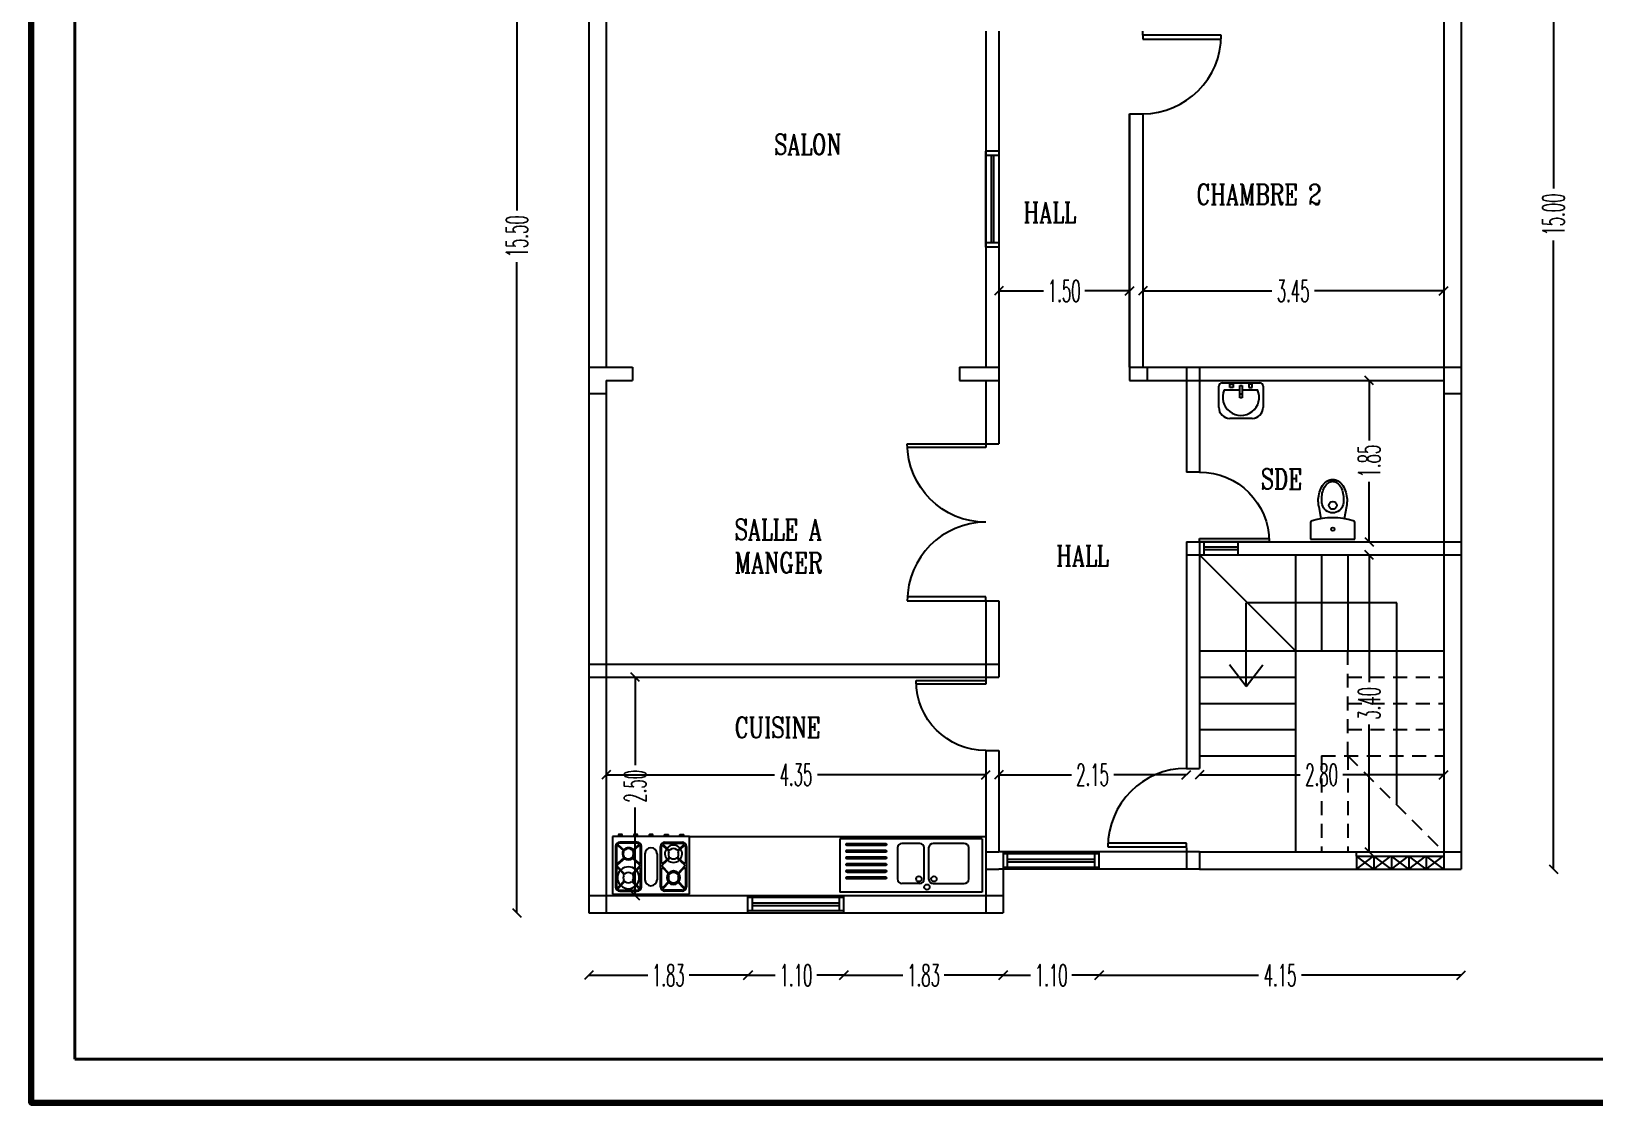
# Model space of a CAD drawing. Extents: x -110 to 3211, y -163 to 893.
# Drawn here: x 1928.37 to 1946.29, y -27.7 to -15.43 of the extents above; entities that cross this region are included whole.
import ezdxf

# ---------------------------------------------------------------- set-up
doc = ezdxf.new("R2010")
doc.units = 0
doc.header["$LTSCALE"] = 0.8
doc.header["$MEASUREMENT"] = 0
doc.linetypes.add('DASHED', pattern=[0.75, 0.5, -0.25])
doc.layers.get('0').update_dxf_attribs({"color": 5, "linetype": 'CONTINUOUS'})
doc.layers.get('DEFPOINTS').update_dxf_attribs({"linetype": 'CONTINUOUS'})
for name, color, linetype in [('DOOR', 3, 'CONTINUOUS'), ('DRAIN', 2, 'CONTINUOUS'), ('PIPE', 50, 'CONTINUOUS'), ('STR', 5, 'CONTINUOUS'), ('TEXT', 200, 'CONTINUOUS'), ('WALL', 6, 'CONTINUOUS'), ('WIN-PLN', 5, 'CONTINUOUS')]:
    doc.layers.add(name, color=color, linetype=linetype)
doc.styles.add('AYMAN-S', font='romant.shx', dxfattribs={"width": 0.7, "height": 0.15})
doc.styles.add('AYMOONY', font='romant.shx', dxfattribs={"width": 0.5})
doc.styles.add('ROMANT', font='ROMANC.SHX', dxfattribs={"width": 0.75})
doc.dimstyles.new('AYMAN-SIT', dxfattribs={"dimtxt": 0.25, "dimasz": 0.08, "dimexe": 0.18, "dimexo": 0.06, "dimgap": 0.05, "dimtad": 0, "dimzin": 1, "dimdsep": 46, "dimtxsty": 'AYMAN-S', "dimblk1": 'OBLIQUE', "dimblk2": 'OBLIQUE', "dimsah": 1, "dimcen": 0.09, "dimse1": 1, "dimse2": 1, "dimclrd": 256, "dimclre": 256, "dimclrt": 200, "dimadec": 0, "dimazin": 0, "dimtfac": 1, "dimtdec": 4, "dimtix": 1, "dimtmove": 0, "dimatfit": 3, "dimldrblk": 'OBLIQUE', "dimfxl": 1, "dimtolj": 1, "dimtzin": 0, "dimarcsym": 0})

# ---------------------------------------------------------------- blocks, each defined once
blk = doc.blocks.new('_OBLIQUE')
at = {"color": 0, "linetype": 'ByBlock'}
blk.add_line((-0.5, -0.5), (0.5, 0.5), dxfattribs=at)
blk = doc.blocks.new('*D386')
at = {"layer": 'DEFPOINTS', "color": 0, "ltscale": 0.8, "transparency": 16777216}
for p in [(1934.965, -22.679), (1939.316, -22.679), (1934.965, -23.947)]:
    blk.add_point(p, dxfattribs=at)
at = {"layer": 'PIPE', "color": 7, "lineweight": -2, "ltscale": 0.8, "transparency": 16777216}
for p, q in [((1934.965, -23.947), (1936.894, -23.947)), ((1939.316, -23.947), (1937.387, -23.947))]:
    blk.add_line(p, q, dxfattribs=at)
at = {"layer": 'PIPE', "color": 7, "lineweight": -2, "ltscale": 0.8, "transparency": 16777216, "xscale": 0.1, "yscale": 0.1, "zscale": 0.1, "rotation": 180}
blk.add_blockref('_OBLIQUE', (1934.965, -23.947), dxfattribs=at)
at = {"layer": 'PIPE', "color": 7, "lineweight": -2, "ltscale": 0.8, "transparency": 16777216, "xscale": 0.1, "yscale": 0.1, "zscale": 0.1}
blk.add_blockref('_OBLIQUE', (1939.316, -23.947), dxfattribs=at)
at = {"layer": 'PIPE', "color": 7, "ltscale": 0.8, "transparency": 16777216, "insert": (1937.14, -23.947), "char_height": 0.25, "attachment_point": 5, "style": 'AYMOONY'}
blk.add_mtext('\\A1;4.35', dxfattribs=at)
blk = doc.blocks.new('*D387')
at = {"layer": 'DEFPOINTS', "color": 0, "ltscale": 0.8, "transparency": 16777216}
for p in [(1934.915, -22.829), (1935.297, -22.829), (1934.915, -25.329)]:
    blk.add_point(p, dxfattribs=at)
at = {"layer": 'PIPE', "color": 7, "lineweight": -2, "ltscale": 0.8, "transparency": 16777216}
for p, q in [((1935.297, -22.829), (1935.297, -23.836)), ((1935.297, -25.329), (1935.297, -24.323))]:
    blk.add_line(p, q, dxfattribs=at)
at = {"layer": 'PIPE', "color": 7, "lineweight": -2, "ltscale": 0.8, "transparency": 16777216, "xscale": 0.1, "yscale": 0.1, "zscale": 0.1}
for p, rotation in [((1935.297, -22.829), 90), ((1935.297, -25.329), 270)]:
    blk.add_blockref('_OBLIQUE', p, dxfattribs=dict(at, rotation=rotation))
at = {"layer": 'PIPE', "color": 7, "ltscale": 0.8, "transparency": 16777216, "insert": (1935.297, -24.079), "char_height": 0.25, "attachment_point": 5, "rotation": 90, "style": 'AYMOONY'}
blk.add_mtext('\\A1;2.50', dxfattribs=at)
blk = doc.blocks.new('*D389')
at = {"layer": 'DEFPOINTS', "color": 0, "ltscale": 0.8, "transparency": 16777216}
for p in [(1944.765, -9.417), (1934.765, -23.854), (1944.765, -23.854)]:
    blk.add_point(p, dxfattribs=at)
at = {"layer": 'PIPE', "color": 7, "lineweight": -2, "ltscale": 0.8, "transparency": 16777216}
for p, q in [((1934.765, -9.417), (1939.468, -9.417)), ((1944.765, -9.417), (1940.062, -9.417))]:
    blk.add_line(p, q, dxfattribs=at)
at = {"layer": 'PIPE', "color": 7, "lineweight": -2, "ltscale": 0.8, "transparency": 16777216, "xscale": 0.1, "yscale": 0.1, "zscale": 0.1, "rotation": 180}
blk.add_blockref('_OBLIQUE', (1934.765, -9.417), dxfattribs=at)
at = {"layer": 'PIPE', "color": 7, "lineweight": -2, "ltscale": 0.8, "transparency": 16777216, "xscale": 0.1, "yscale": 0.1, "zscale": 0.1}
blk.add_blockref('_OBLIQUE', (1944.765, -9.417), dxfattribs=at)
at = {"layer": 'PIPE', "color": 7, "ltscale": 0.8, "transparency": 16777216, "insert": (1939.765, -9.417), "char_height": 0.25, "attachment_point": 5, "style": 'AYMOONY'}
blk.add_mtext('\\A1;10.00', dxfattribs=at)
blk = doc.blocks.new('D')
at = {"layer": 'DOOR', "color": 3}
for p, q in [((0, 1), (0, 0)), ((0.05, 0), (0.05, 0.999)), ((0, 0), (0.05, 0))]:
    blk.add_line(p, q, dxfattribs=at)
blk.add_arc((0, 0), 1, 0, 90, dxfattribs=at)
blk = doc.blocks.new('*D390')
at = {"layer": 'DEFPOINTS', "color": 0, "ltscale": 0.8, "transparency": 16777216}
for p in [(1941.115, -18.027), (1944.565, -18.027), (1944.565, -18.404)]:
    blk.add_point(p, dxfattribs=at)
at = {"layer": 'PIPE', "color": 7, "lineweight": -2, "ltscale": 0.8, "transparency": 16777216}
for p, q in [((1941.115, -18.404), (1942.596, -18.404)), ((1944.565, -18.404), (1943.083, -18.404))]:
    blk.add_line(p, q, dxfattribs=at)
at = {"layer": 'PIPE', "color": 7, "lineweight": -2, "ltscale": 0.8, "transparency": 16777216, "xscale": 0.1, "yscale": 0.1, "zscale": 0.1, "rotation": 180}
blk.add_blockref('_OBLIQUE', (1941.115, -18.404), dxfattribs=at)
at = {"layer": 'PIPE', "color": 7, "lineweight": -2, "ltscale": 0.8, "transparency": 16777216, "xscale": 0.1, "yscale": 0.1, "zscale": 0.1}
blk.add_blockref('_OBLIQUE', (1944.565, -18.404), dxfattribs=at)
at = {"layer": 'PIPE', "color": 7, "ltscale": 0.8, "transparency": 16777216, "insert": (1942.84, -18.404), "char_height": 0.25, "attachment_point": 5, "style": 'AYMOONY'}
blk.add_mtext('\\A1;3.45', dxfattribs=at)
blk = doc.blocks.new('*D391')
at = {"layer": 'DEFPOINTS', "color": 0, "ltscale": 0.8, "transparency": 16777216}
for p in [(1939.466, -18.404), (1939.466, -18.404), (1940.965, -18.404)]:
    blk.add_point(p, dxfattribs=at)
at = {"layer": 'PIPE', "color": 7, "lineweight": -2, "ltscale": 0.8, "transparency": 16777216}
for p, q in [((1939.466, -18.404), (1939.978, -18.404)), ((1940.965, -18.404), (1940.453, -18.404))]:
    blk.add_line(p, q, dxfattribs=at)
at = {"layer": 'PIPE', "color": 7, "lineweight": -2, "ltscale": 0.8, "transparency": 16777216, "xscale": 0.1, "yscale": 0.1, "zscale": 0.1, "rotation": 180}
blk.add_blockref('_OBLIQUE', (1939.466, -18.404), dxfattribs=at)
at = {"layer": 'PIPE', "color": 7, "lineweight": -2, "ltscale": 0.8, "transparency": 16777216, "xscale": 0.1, "yscale": 0.1, "zscale": 0.1}
blk.add_blockref('_OBLIQUE', (1940.965, -18.404), dxfattribs=at)
at = {"layer": 'PIPE', "color": 7, "ltscale": 0.8, "transparency": 16777216, "insert": (1940.215, -18.404), "char_height": 0.25, "attachment_point": 5, "style": 'AYMOONY'}
blk.add_mtext('\\A1;1.50', dxfattribs=at)
blk = doc.blocks.new('*D393')
at = {"layer": 'DEFPOINTS', "color": 0, "ltscale": 0.8, "transparency": 16777216}
for p in [(1943.698, -19.429), (1943.711, -21.279), (1943.76, -21.279)]:
    blk.add_point(p, dxfattribs=at)
at = {"layer": 'PIPE', "color": 7, "lineweight": -2, "ltscale": 0.8, "transparency": 16777216}
for p, q in [((1943.711, -19.429), (1943.711, -20.117)), ((1943.711, -21.279), (1943.711, -20.592))]:
    blk.add_line(p, q, dxfattribs=at)
at = {"layer": 'PIPE', "color": 7, "lineweight": -2, "ltscale": 0.8, "transparency": 16777216, "xscale": 0.1, "yscale": 0.1, "zscale": 0.1}
for p, rotation in [((1943.711, -19.429), 90), ((1943.711, -21.279), 270)]:
    blk.add_blockref('_OBLIQUE', p, dxfattribs=dict(at, rotation=rotation))
at = {"layer": 'PIPE', "color": 7, "ltscale": 0.8, "transparency": 16777216, "insert": (1943.711, -20.354), "char_height": 0.25, "attachment_point": 5, "rotation": 90, "style": 'AYMOONY'}
blk.add_mtext('\\A1;1.85', dxfattribs=at)
blk = doc.blocks.new('*D394')
at = {"layer": 'DEFPOINTS', "color": 0, "ltscale": 0.8, "transparency": 16777216}
for p in [(1939.466, -23.947), (1941.615, -23.947), (1941.615, -23.947)]:
    blk.add_point(p, dxfattribs=at)
at = {"layer": 'PIPE', "color": 7, "lineweight": -2, "ltscale": 0.8, "transparency": 16777216}
for p, q in [((1939.466, -23.947), (1940.297, -23.947)), ((1941.615, -23.947), (1940.784, -23.947))]:
    blk.add_line(p, q, dxfattribs=at)
at = {"layer": 'PIPE', "color": 7, "lineweight": -2, "ltscale": 0.8, "transparency": 16777216, "xscale": 0.1, "yscale": 0.1, "zscale": 0.1, "rotation": 180}
blk.add_blockref('_OBLIQUE', (1939.466, -23.947), dxfattribs=at)
at = {"layer": 'PIPE', "color": 7, "lineweight": -2, "ltscale": 0.8, "transparency": 16777216, "xscale": 0.1, "yscale": 0.1, "zscale": 0.1}
blk.add_blockref('_OBLIQUE', (1941.615, -23.947), dxfattribs=at)
at = {"layer": 'PIPE', "color": 7, "ltscale": 0.8, "transparency": 16777216, "insert": (1940.54, -23.947), "char_height": 0.25, "attachment_point": 5, "style": 'AYMOONY'}
blk.add_mtext('\\A1;2.15', dxfattribs=at)
blk = doc.blocks.new('*D396')
at = {"layer": 'DEFPOINTS', "color": 0, "ltscale": 0.8, "transparency": 16777216}
for p in [(1943.465, -21.429), (1943.711, -21.429), (1943.465, -24.829)]:
    blk.add_point(p, dxfattribs=at)
at = {"layer": 'PIPE', "color": 7, "lineweight": -2, "ltscale": 0.8, "transparency": 16777216}
for p, q in [((1943.711, -21.429), (1943.711, -22.886)), ((1943.711, -24.829), (1943.711, -23.373))]:
    blk.add_line(p, q, dxfattribs=at)
at = {"layer": 'PIPE', "color": 7, "lineweight": -2, "ltscale": 0.8, "transparency": 16777216, "xscale": 0.1, "yscale": 0.1, "zscale": 0.1}
for p, rotation in [((1943.711, -21.429), 90), ((1943.711, -24.829), 270)]:
    blk.add_blockref('_OBLIQUE', p, dxfattribs=dict(at, rotation=rotation))
at = {"layer": 'PIPE', "color": 7, "ltscale": 0.8, "transparency": 16777216, "insert": (1943.711, -23.129), "char_height": 0.25, "attachment_point": 5, "rotation": 90, "style": 'AYMOONY'}
blk.add_mtext('\\A1;3.40', dxfattribs=at)
blk = doc.blocks.new('*D397')
at = {"layer": 'DEFPOINTS', "color": 0, "ltscale": 0.8, "transparency": 16777216}
for p in [(1941.765, -23.874), (1944.565, -23.874), (1944.565, -23.947)]:
    blk.add_point(p, dxfattribs=at)
at = {"layer": 'PIPE', "color": 7, "lineweight": -2, "ltscale": 0.8, "transparency": 16777216}
for p, q in [((1941.765, -23.947), (1942.921, -23.947)), ((1944.565, -23.947), (1943.408, -23.947))]:
    blk.add_line(p, q, dxfattribs=at)
at = {"layer": 'PIPE', "color": 7, "lineweight": -2, "ltscale": 0.8, "transparency": 16777216, "xscale": 0.1, "yscale": 0.1, "zscale": 0.1, "rotation": 180}
blk.add_blockref('_OBLIQUE', (1941.765, -23.947), dxfattribs=at)
at = {"layer": 'PIPE', "color": 7, "lineweight": -2, "ltscale": 0.8, "transparency": 16777216, "xscale": 0.1, "yscale": 0.1, "zscale": 0.1}
blk.add_blockref('_OBLIQUE', (1944.565, -23.947), dxfattribs=at)
at = {"layer": 'PIPE', "color": 7, "ltscale": 0.8, "transparency": 16777216, "insert": (1943.165, -23.947), "char_height": 0.25, "attachment_point": 5, "style": 'AYMOONY'}
blk.add_mtext('\\A1;2.80', dxfattribs=at)
blk = doc.blocks.new('*D399')
at = {"layer": 'DEFPOINTS', "color": 0, "ltscale": 0.8, "transparency": 16777216}
for p in [(1934.765, -25.529), (1936.59, -25.529), (1936.59, -26.244)]:
    blk.add_point(p, dxfattribs=at)
at = {"layer": 'PIPE', "color": 7, "lineweight": -2, "ltscale": 0.8, "transparency": 16777216}
for p, q in [((1934.765, -26.244), (1935.44, -26.244)), ((1936.59, -26.244), (1935.915, -26.244))]:
    blk.add_line(p, q, dxfattribs=at)
at = {"layer": 'PIPE', "color": 7, "lineweight": -2, "ltscale": 0.8, "transparency": 16777216, "xscale": 0.1, "yscale": 0.1, "zscale": 0.1, "rotation": 180}
blk.add_blockref('_OBLIQUE', (1934.765, -26.244), dxfattribs=at)
at = {"layer": 'PIPE', "color": 7, "lineweight": -2, "ltscale": 0.8, "transparency": 16777216, "xscale": 0.1, "yscale": 0.1, "zscale": 0.1}
blk.add_blockref('_OBLIQUE', (1936.59, -26.244), dxfattribs=at)
at = {"layer": 'PIPE', "color": 7, "ltscale": 0.8, "transparency": 16777216, "insert": (1935.677, -26.244), "char_height": 0.25, "attachment_point": 5, "style": 'AYMOONY'}
blk.add_mtext('\\A1;1.83', dxfattribs=at)
blk = doc.blocks.new('*D400')
at = {"layer": 'DEFPOINTS', "color": 0, "ltscale": 0.8, "transparency": 16777216}
for p in [(1936.59, -25.529), (1937.69, -25.529), (1937.69, -26.244)]:
    blk.add_point(p, dxfattribs=at)
at = {"layer": 'PIPE', "color": 7, "lineweight": -2, "ltscale": 0.8, "transparency": 16777216}
for p, q in [((1936.59, -26.244), (1936.903, -26.244)), ((1937.69, -26.244), (1937.378, -26.244))]:
    blk.add_line(p, q, dxfattribs=at)
at = {"layer": 'PIPE', "color": 7, "lineweight": -2, "ltscale": 0.8, "transparency": 16777216, "xscale": 0.1, "yscale": 0.1, "zscale": 0.1, "rotation": 180}
blk.add_blockref('_OBLIQUE', (1936.59, -26.244), dxfattribs=at)
at = {"layer": 'PIPE', "color": 7, "lineweight": -2, "ltscale": 0.8, "transparency": 16777216, "xscale": 0.1, "yscale": 0.1, "zscale": 0.1}
blk.add_blockref('_OBLIQUE', (1937.69, -26.244), dxfattribs=at)
at = {"layer": 'PIPE', "color": 7, "ltscale": 0.8, "transparency": 16777216, "insert": (1937.14, -26.244), "char_height": 0.25, "attachment_point": 5, "style": 'AYMOONY'}
blk.add_mtext('\\A1;1.10', dxfattribs=at)
blk = doc.blocks.new('*D401')
at = {"layer": 'DEFPOINTS', "color": 0, "ltscale": 0.8, "transparency": 16777216}
for p in [(1937.69, -25.529), (1939.516, -25.529), (1939.516, -26.244)]:
    blk.add_point(p, dxfattribs=at)
at = {"layer": 'PIPE', "color": 7, "lineweight": -2, "ltscale": 0.8, "transparency": 16777216}
for p, q in [((1937.69, -26.244), (1938.365, -26.244)), ((1939.516, -26.244), (1938.84, -26.244))]:
    blk.add_line(p, q, dxfattribs=at)
at = {"layer": 'PIPE', "color": 7, "lineweight": -2, "ltscale": 0.8, "transparency": 16777216, "xscale": 0.1, "yscale": 0.1, "zscale": 0.1, "rotation": 180}
blk.add_blockref('_OBLIQUE', (1937.69, -26.244), dxfattribs=at)
at = {"layer": 'PIPE', "color": 7, "lineweight": -2, "ltscale": 0.8, "transparency": 16777216, "xscale": 0.1, "yscale": 0.1, "zscale": 0.1}
blk.add_blockref('_OBLIQUE', (1939.516, -26.244), dxfattribs=at)
at = {"layer": 'PIPE', "color": 7, "ltscale": 0.8, "transparency": 16777216, "insert": (1938.603, -26.244), "char_height": 0.25, "attachment_point": 5, "style": 'AYMOONY'}
blk.add_mtext('\\A1;1.83', dxfattribs=at)
blk = doc.blocks.new('*D402')
at = {"layer": 'DEFPOINTS', "color": 0, "ltscale": 0.8, "transparency": 16777216}
for p in [(1940.616, -25.029), (1939.516, -25.529), (1940.616, -26.244)]:
    blk.add_point(p, dxfattribs=at)
at = {"layer": 'PIPE', "color": 7, "lineweight": -2, "ltscale": 0.8, "transparency": 16777216}
for p, q in [((1939.516, -26.244), (1939.828, -26.244)), ((1940.616, -26.244), (1940.303, -26.244))]:
    blk.add_line(p, q, dxfattribs=at)
at = {"layer": 'PIPE', "color": 7, "lineweight": -2, "ltscale": 0.8, "transparency": 16777216, "xscale": 0.1, "yscale": 0.1, "zscale": 0.1, "rotation": 180}
blk.add_blockref('_OBLIQUE', (1939.516, -26.244), dxfattribs=at)
at = {"layer": 'PIPE', "color": 7, "lineweight": -2, "ltscale": 0.8, "transparency": 16777216, "xscale": 0.1, "yscale": 0.1, "zscale": 0.1}
blk.add_blockref('_OBLIQUE', (1940.616, -26.244), dxfattribs=at)
at = {"layer": 'PIPE', "color": 7, "ltscale": 0.8, "transparency": 16777216, "insert": (1940.066, -26.244), "char_height": 0.25, "attachment_point": 5, "style": 'AYMOONY'}
blk.add_mtext('\\A1;1.10', dxfattribs=at)
blk = doc.blocks.new('*D403')
at = {"layer": 'DEFPOINTS', "color": 0, "ltscale": 0.8, "transparency": 16777216}
for p in [(1940.616, -25.029), (1944.765, -25.029), (1944.765, -26.244)]:
    blk.add_point(p, dxfattribs=at)
at = {"layer": 'PIPE', "color": 7, "lineweight": -2, "ltscale": 0.8, "transparency": 16777216}
for p, q in [((1940.616, -26.244), (1942.444, -26.244)), ((1944.765, -26.244), (1942.937, -26.244))]:
    blk.add_line(p, q, dxfattribs=at)
at = {"layer": 'PIPE', "color": 7, "lineweight": -2, "ltscale": 0.8, "transparency": 16777216, "xscale": 0.1, "yscale": 0.1, "zscale": 0.1, "rotation": 180}
blk.add_blockref('_OBLIQUE', (1940.616, -26.244), dxfattribs=at)
at = {"layer": 'PIPE', "color": 7, "lineweight": -2, "ltscale": 0.8, "transparency": 16777216, "xscale": 0.1, "yscale": 0.1, "zscale": 0.1}
blk.add_blockref('_OBLIQUE', (1944.765, -26.244), dxfattribs=at)
at = {"layer": 'PIPE', "color": 7, "ltscale": 0.8, "transparency": 16777216, "insert": (1942.69, -26.244), "char_height": 0.25, "attachment_point": 5, "style": 'AYMOONY'}
blk.add_mtext('\\A1;4.15', dxfattribs=at)
blk = doc.blocks.new('*D404')
at = {"layer": 'DEFPOINTS', "color": 0, "ltscale": 0.8, "transparency": 16777216}
for p in [(1933.941, -10.029), (1934.765, -10.029), (1934.765, -25.529)]:
    blk.add_point(p, dxfattribs=at)
at = {"layer": 'PIPE', "color": 7, "lineweight": -2, "ltscale": 0.8, "transparency": 16777216}
for p, q in [((1933.941, -10.029), (1933.941, -17.482)), ((1933.941, -25.529), (1933.941, -18.076))]:
    blk.add_line(p, q, dxfattribs=at)
at = {"layer": 'PIPE', "color": 7, "lineweight": -2, "ltscale": 0.8, "transparency": 16777216, "xscale": 0.1, "yscale": 0.1, "zscale": 0.1}
for p, rotation in [((1933.941, -10.029), 90), ((1933.941, -25.529), 270)]:
    blk.add_blockref('_OBLIQUE', p, dxfattribs=dict(at, rotation=rotation))
at = {"layer": 'PIPE', "color": 7, "ltscale": 0.8, "transparency": 16777216, "insert": (1933.941, -17.779), "char_height": 0.25, "attachment_point": 5, "rotation": 90, "style": 'AYMOONY'}
blk.add_mtext('\\A1;15.50', dxfattribs=at)
blk = doc.blocks.new('*D405')
at = {"layer": 'DEFPOINTS', "color": 0, "ltscale": 0.8, "transparency": 16777216}
for p in [(1944.765, -10.029), (1944.765, -25.029), (1945.824, -25.029)]:
    blk.add_point(p, dxfattribs=at)
at = {"layer": 'PIPE', "color": 7, "lineweight": -2, "ltscale": 0.8, "transparency": 16777216}
for p, q in [((1945.824, -10.029), (1945.824, -17.232)), ((1945.824, -25.029), (1945.824, -17.826))]:
    blk.add_line(p, q, dxfattribs=at)
at = {"layer": 'PIPE', "color": 7, "lineweight": -2, "ltscale": 0.8, "transparency": 16777216, "xscale": 0.1, "yscale": 0.1, "zscale": 0.1}
for p, rotation in [((1945.824, -10.029), 90), ((1945.824, -25.029), 270)]:
    blk.add_blockref('_OBLIQUE', p, dxfattribs=dict(at, rotation=rotation))
at = {"layer": 'PIPE', "color": 7, "ltscale": 0.8, "transparency": 16777216, "insert": (1945.824, -17.529), "char_height": 0.25, "attachment_point": 5, "rotation": 90, "style": 'AYMOONY'}
blk.add_mtext('\\A1;15.00', dxfattribs=at)

msp = doc.modelspace()

# ---------------------------------------------------------------- linework, layer by layer
at = {"color": 5, "lineweight": 40}
for p, q in [((1928.874, -7.204), (1928.874, -27.204)), ((1928.874, -27.204), (1957.574, -27.204))]:
    msp.add_line(p, q, dxfattribs=at)
for p, q in [((1941.986, -19.738), (1941.986, -19.495)), ((1942.025, -19.457), (1942.458, -19.457)), ((1942.114, -19.512), (1942.114, -19.474)), ((1942.114, -19.474), (1942.152, -19.474)), ((1942.152, -19.512), (1942.114, -19.512)), ((1942.152, -19.474), (1942.152, -19.512)), ((1942.229, -19.486), (1942.254, -19.486)), ((1942.229, -19.627), (1942.229, -19.486)), ((1942.254, -19.486), (1942.254, -19.627)), ((1942.369, -19.474), (1942.331, -19.474)), ((1942.331, -19.474), (1942.331, -19.512)), ((1942.331, -19.512), (1942.369, -19.512)), ((1942.369, -19.512), (1942.369, -19.474)), ((1942.496, -19.495), (1942.496, -19.738)), ((1942.05, -19.537), (1942.229, -19.537)), ((1942.254, -19.588), (1942.229, -19.588)), ((1942.254, -19.627), (1942.229, -19.627)), ((1942.254, -19.537), (1942.433, -19.537)), ((1942.369, -19.865), (1942.114, -19.865)), ((1943.134, -20.874), (1943.158, -21.015)), ((1943.45, -20.874), (1943.426, -21.015)), ((1943.037, -21.057), (1943.037, -21.248)), ((1943.547, -21.248), (1943.547, -21.057)), ((1943.037, -21.248), (1943.547, -21.248)), ((1935.038, -24.654), (1935.038, -25.314)), ((1935.918, -24.654), (1935.038, -24.654)), ((1935.918, -24.654), (1939.316, -24.654)), ((1935.918, -25.314), (1935.918, -24.654)), ((1939.273, -24.682), (1937.641, -24.682)), ((1937.641, -24.682), (1937.641, -25.294)), ((1939.273, -24.682), (1939.273, -25.294)), ((1935.071, -24.769), (1935.071, -25.231)), ((1935.082, -24.77), (1935.082, -24.948)), ((1935.1, -24.762), (1935.162, -24.816)), ((1935.103, -24.75), (1935.167, -24.806)), ((1935.328, -24.731), (1935.11, -24.731)), ((1935.318, -24.72), (1935.12, -24.72)), ((1935.27, -24.822), (1935.338, -24.762)), ((1935.271, -24.806), (1935.335, -24.75)), ((1935.357, -24.948), (1935.357, -24.77)), ((1935.368, -25.231), (1935.368, -24.769)), ((1935.408, -24.852), (1935.408, -25.149)), ((1935.547, -24.852), (1935.547, -25.149)), ((1935.588, -25.231), (1935.588, -24.769)), ((1935.599, -24.948), (1935.599, -24.77)), ((1935.679, -24.816), (1935.617, -24.762)), ((1935.684, -24.806), (1935.62, -24.75)), ((1935.627, -24.731), (1935.845, -24.731)), ((1935.637, -24.72), (1935.835, -24.72)), ((1935.852, -24.75), (1935.788, -24.806)), ((1935.855, -24.762), (1935.793, -24.816)), ((1935.874, -24.77), (1935.874, -24.948)), ((1935.885, -24.769), (1935.885, -25.231)), ((1938.304, -24.784), (1938.304, -25.141)), ((1938.559, -24.733), (1938.355, -24.733)), ((1938.61, -25.141), (1938.61, -24.784)), ((1938.661, -24.784), (1938.661, -25.141)), ((1939.069, -24.733), (1938.712, -24.733)), ((1939.12, -25.141), (1939.12, -24.784)), ((1935.082, -25.027), (1935.082, -25.227)), ((1935.091, -24.994), (1935.171, -25.077)), ((1935.177, -24.904), (1935.092, -24.978)), ((1935.167, -24.897), (1935.1, -24.956)), ((1935.1, -25.019), (1935.165, -25.087)), ((1935.346, -24.978), (1935.262, -24.904)), ((1935.267, -25.077), (1935.347, -24.994)), ((1935.338, -24.956), (1935.271, -24.897)), ((1935.273, -25.087), (1935.338, -25.019)), ((1935.357, -25.227), (1935.357, -25.027)), ((1935.599, -25.227), (1935.599, -25.027)), ((1935.688, -25.077), (1935.608, -24.994)), ((1935.609, -24.978), (1935.694, -24.904)), ((1935.617, -24.956), (1935.684, -24.897)), ((1935.682, -25.087), (1935.617, -25.019)), ((1935.779, -24.904), (1935.863, -24.978)), ((1935.864, -24.994), (1935.784, -25.077)), ((1935.788, -24.897), (1935.855, -24.956)), ((1935.855, -25.019), (1935.79, -25.087)), ((1935.874, -25.027), (1935.874, -25.227)), ((1935.165, -25.167), (1935.1, -25.234)), ((1935.171, -25.176), (1935.1, -25.251)), ((1935.339, -25.251), (1935.267, -25.176)), ((1935.338, -25.234), (1935.273, -25.167)), ((1935.617, -25.234), (1935.682, -25.167)), ((1935.619, -25.249), (1935.688, -25.176)), ((1935.784, -25.176), (1935.854, -25.249)), ((1935.79, -25.167), (1935.855, -25.234)), ((1938.559, -25.192), (1938.355, -25.192)), ((1938.712, -25.192), (1939.069, -25.192)), ((1935.038, -25.314), (1935.918, -25.314)), ((1935.108, -25.27), (1935.331, -25.27)), ((1935.12, -25.281), (1935.318, -25.281)), ((1935.835, -25.27), (1935.637, -25.27)), ((1935.835, -25.281), (1935.637, -25.281)), ((1939.273, -25.294), (1937.641, -25.294))]:
    msp.add_line(p, q)
at = {"color": 5, "lineweight": 100}
msp.add_lwpolyline([(1928.374, -6.704), (1958.074, -6.704), (1958.074, -27.704), (1928.374, -27.704)], close=True, dxfattribs=at)
for points in [[(1943.134, -20.874, -0.118499), (1943.141, -20.709, -0.081032), (1943.176, -20.634, -0.107012), (1943.233, -20.58, -0.137195), (1943.292, -20.564, -0.137195), (1943.352, -20.58, -0.107012), (1943.409, -20.634, -0.081032), (1943.444, -20.709, -0.118499), (1943.45, -20.874, -0.069003)], [(1935.148, -24.648), (1935.148, -24.637, 0.414214), (1935.142, -24.632), (1935.109, -24.632, 0.414214), (1935.104, -24.637), (1935.104, -24.648)], [(1935.324, -24.648), (1935.324, -24.637, 0.414214), (1935.318, -24.632), (1935.285, -24.632, 0.414214), (1935.28, -24.637), (1935.28, -24.648)], [(1935.5, -24.648), (1935.5, -24.637, 0.414214), (1935.494, -24.632), (1935.461, -24.632, 0.414214), (1935.456, -24.637), (1935.456, -24.648)], [(1935.632, -24.648), (1935.632, -24.637, -0.414214), (1935.637, -24.632), (1935.67, -24.632, -0.414214), (1935.676, -24.637), (1935.676, -24.648)], [(1935.808, -24.648), (1935.808, -24.637, -0.414214), (1935.813, -24.632), (1935.846, -24.632, -0.414214), (1935.852, -24.637), (1935.852, -24.648)]]:
    msp.add_lwpolyline(points, format="xyb")
for points in [[(1943.173, -20.849, -0.118499), (1943.178, -20.702, -0.081032), (1943.208, -20.639, -0.107012), (1943.253, -20.596, -0.137195), (1943.292, -20.585, -0.137195), (1943.331, -20.596, -0.107012), (1943.376, -20.639, -0.081032), (1943.406, -20.702, -0.118499), (1943.412, -20.849, -0.820787)], [(1937.728, -24.759, -0.414214), (1937.717, -24.748), (1937.717, -24.743, -0.414214), (1937.728, -24.733), (1938.166, -24.733, -0.414214), (1938.176, -24.743), (1938.176, -24.748, -0.414214), (1938.166, -24.759)], [(1937.728, -24.835, -0.414214), (1937.717, -24.825), (1937.717, -24.82, -0.414214), (1937.728, -24.81), (1938.166, -24.81, -0.414214), (1938.176, -24.82), (1938.176, -24.825, -0.414214), (1938.166, -24.835)], [(1937.728, -24.912, -0.414214), (1937.717, -24.901), (1937.717, -24.896, -0.414214), (1937.728, -24.886), (1938.166, -24.886, -0.414214), (1938.176, -24.896), (1938.176, -24.901, -0.414214), (1938.166, -24.912)], [(1937.728, -24.988, -0.414214), (1937.717, -24.978), (1937.717, -24.973, -0.414214), (1937.728, -24.963), (1938.166, -24.963, -0.414214), (1938.176, -24.973), (1938.176, -24.978, -0.414214), (1938.166, -24.988)], [(1937.728, -25.065, -0.414214), (1937.717, -25.054), (1937.717, -25.049, -0.414214), (1937.728, -25.039), (1938.166, -25.039, -0.414214), (1938.176, -25.049), (1938.176, -25.054, -0.414214), (1938.166, -25.065)], [(1937.728, -25.141, -0.414214), (1937.717, -25.131), (1937.717, -25.126, -0.414214), (1937.728, -25.116), (1938.166, -25.116, -0.414214), (1938.176, -25.126), (1938.176, -25.131, -0.414214), (1938.166, -25.141)]]:
    msp.add_lwpolyline(points, format="xyb", close=True)
for points in [[(1935.104, -24.648), (1935.148, -24.648)], [(1935.115, -24.648), (1935.115, -24.654)], [(1935.137, -24.648), (1935.137, -24.654)], [(1935.28, -24.648), (1935.324, -24.648)], [(1935.291, -24.648), (1935.291, -24.654)], [(1935.313, -24.648), (1935.313, -24.654)], [(1935.456, -24.648), (1935.5, -24.648)], [(1935.467, -24.648), (1935.467, -24.654)], [(1935.489, -24.648), (1935.489, -24.654)], [(1935.676, -24.648), (1935.632, -24.648)], [(1935.643, -24.648), (1935.643, -24.654)], [(1935.665, -24.648), (1935.665, -24.654)], [(1935.852, -24.648), (1935.808, -24.648)], [(1935.819, -24.648), (1935.819, -24.654)], [(1935.841, -24.648), (1935.841, -24.654)]]:
    msp.add_lwpolyline(points)
for centre, radius in [((1943.294, -20.861), 0.045), ((1943.294, -21.134), 0.02), ((1938.549, -25.141), 0.0306), ((1938.641, -25.233), 0.0306), ((1938.722, -25.141), 0.0306)]:
    msp.add_circle(centre, radius)
for centre, radius, start, end in [((1942.025, -19.495), 0.0382, 90, 180), ((1942.458, -19.495), 0.0382, 0, 90), ((1942.241, -19.622), 0.209, 156.067, 23.933), ((1942.114, -19.738), 0.127, 180, 270), ((1942.369, -19.738), 0.127, 270, 0), ((1943.056, -21.057), 0.0185, 90.0033, 180.0033), ((1943.292, -21.792), 0.789, 72.57, 107.4367), ((1943.529, -21.057), 0.0185, 0.0033, 90.0033), ((1935.12, -24.769), 0.0495, 90, 180), ((1935.093, -24.77), 0.011, 48.7535, 180), ((1935.11, -24.742), 0.011, 90, 228.7535), ((1935.219, -24.852), 0.0696, 147.851, 221.2465), ((1935.219, -24.852), 0.0588, 157.137, 212.1738), ((1935.155, -24.825), 0.011, 337.137, 48.7535), ((1935.219, -24.852), 0.0696, 41.2465, 138.7535), ((1935.175, -24.798), 0.011, 228.7535, 309.6808), ((1935.16, -24.889), 0.011, 311.2465, 32.1738), ((1935.219, -24.852), 0.0588, 50.3192, 129.6808), ((1935.264, -24.798), 0.011, 230.3192, 311.2465), ((1935.278, -24.889), 0.011, 147.8262, 228.7535), ((1935.219, -24.852), 0.0588, 327.8262, 30.4566), ((1935.219, -24.852), 0.0696, 318.7535, 32.149), ((1935.318, -24.769), 0.0495, 0, 90), ((1935.328, -24.742), 0.011, 311.2465, 90), ((1935.346, -24.77), 0.011, 0, 131.2465), ((1935.478, -24.852), 0.0696, 360, 180), ((1935.637, -24.769), 0.0495, 90, 180), ((1935.61, -24.77), 0.011, 48.7535, 180), ((1935.627, -24.742), 0.011, 90, 228.7535), ((1935.736, -24.852), 0.099, 145.1329, 221.2465), ((1935.736, -24.852), 0.099, 41.2465, 138.7535), ((1935.736, -24.852), 0.0588, 157.137, 212.1738), ((1935.672, -24.825), 0.011, 337.137, 48.7535), ((1935.692, -24.798), 0.011, 228.7535, 309.6808), ((1935.677, -24.889), 0.011, 311.2465, 32.1738), ((1935.736, -24.852), 0.0588, 50.3192, 129.6808), ((1935.781, -24.798), 0.011, 230.3192, 311.2465), ((1935.795, -24.889), 0.011, 147.8262, 228.7535), ((1935.736, -24.852), 0.0588, 327.8262, 22.863), ((1935.8, -24.825), 0.011, 131.2465, 202.863), ((1935.736, -24.852), 0.099, 318.7535, 34.8671), ((1935.835, -24.769), 0.0495, 0, 90), ((1935.845, -24.742), 0.011, 311.2465, 90), ((1935.863, -24.77), 0.011, 0, 131.2465), ((1938.355, -24.784), 0.051, 90, 180), ((1938.559, -24.784), 0.051, 0, 90), ((1938.712, -24.784), 0.051, 90, 180), ((1939.069, -24.784), 0.051, 0, 90), ((1935.093, -24.948), 0.011, 180, 311.2465), ((1935.093, -25.027), 0.011, 43.848, 180), ((1935.099, -24.986), 0.011, 131.2465, 223.848), ((1935.219, -25.127), 0.125, 138.9063, 221.0937), ((1935.219, -25.127), 0.125, 46.152, 133.848), ((1935.219, -24.852), 0.0696, 230.3439, 309.6561), ((1935.184, -24.912), 0.011, 59.6299, 131.2465), ((1935.219, -25.127), 0.0588, 55.2247, 124.7753), ((1935.219, -24.852), 0.0588, 239.6299, 300.3701), ((1935.254, -24.912), 0.011, 48.7535, 120.3701), ((1935.219, -25.127), 0.125, 318.9063, 41.0937), ((1935.346, -24.948), 0.011, 228.7535, 0), ((1935.346, -25.027), 0.011, 0, 136.152), ((1935.339, -24.986), 0.011, 316.152, 48.7535), ((1935.61, -24.948), 0.011, 180, 311.2465), ((1935.61, -25.027), 0.011, 43.848, 180), ((1935.616, -24.986), 0.011, 131.2465, 223.848), ((1935.736, -24.852), 0.099, 227.6258, 312.3742), ((1935.736, -25.127), 0.0779, 46.152, 133.848), ((1935.701, -24.912), 0.011, 59.6299, 131.2465), ((1935.736, -25.127), 0.0588, 55.2247, 124.7753), ((1935.736, -24.852), 0.0588, 239.6299, 300.3701), ((1935.771, -24.912), 0.011, 48.7535, 120.3701), ((1935.863, -24.948), 0.011, 228.7535, 0), ((1935.863, -25.027), 0.011, 0, 136.152), ((1935.856, -24.986), 0.011, 316.152, 48.7535), ((1935.12, -25.231), 0.0495, 180, 270), ((1935.093, -25.227), 0.011, 180, 316.152), ((1935.108, -25.259), 0.011, 136.152, 270), ((1935.219, -25.127), 0.125, 226.152, 313.848), ((1935.219, -25.127), 0.0588, 152.2314, 207.7686), ((1935.157, -25.094), 0.011, 332.2314, 43.848), ((1935.157, -25.159), 0.011, 316.152, 27.7686), ((1935.179, -25.069), 0.011, 223.848, 304.7753), ((1935.179, -25.184), 0.011, 55.2247, 136.152), ((1935.219, -25.127), 0.0588, 235.2247, 304.7753), ((1935.259, -25.069), 0.011, 235.2247, 316.152), ((1935.259, -25.184), 0.011, 43.848, 124.7753), ((1935.281, -25.094), 0.011, 136.152, 207.7686), ((1935.281, -25.159), 0.011, 152.2314, 223.848), ((1935.219, -25.127), 0.0588, 332.2314, 27.7686), ((1935.318, -25.231), 0.0495, 270, 0), ((1935.331, -25.259), 0.011, 270, 43.848), ((1935.346, -25.227), 0.011, 223.848, 0), ((1935.478, -25.149), 0.0696, 180, 360), ((1935.637, -25.231), 0.0495, 180, 270), ((1935.61, -25.227), 0.011, 180, 316.152), ((1935.627, -25.257), 0.011, 136.152, 247.4864), ((1935.736, -25.127), 0.0779, 141.9646, 218.0354), ((1935.736, -25.127), 0.0588, 152.2314, 207.7686), ((1935.674, -25.094), 0.011, 332.2314, 43.848), ((1935.674, -25.159), 0.011, 316.152, 27.7686), ((1935.736, -25.127), 0.0779, 226.152, 313.848), ((1935.696, -25.069), 0.011, 223.848, 304.7753), ((1935.696, -25.184), 0.011, 55.2247, 136.152), ((1935.736, -25.127), 0.0588, 235.2247, 304.7753), ((1935.776, -25.069), 0.011, 235.2247, 316.152), ((1935.776, -25.184), 0.011, 43.848, 124.7753), ((1935.798, -25.094), 0.011, 136.152, 207.7686), ((1935.798, -25.159), 0.011, 152.2314, 223.848), ((1935.736, -25.127), 0.0588, 332.2314, 27.7686), ((1935.736, -25.127), 0.0779, 321.9646, 38.0354), ((1935.835, -25.231), 0.0495, 270, 0), ((1935.846, -25.257), 0.011, 292.5136, 43.848), ((1935.863, -25.227), 0.011, 223.848, 0), ((1938.355, -25.141), 0.051, 180, 270), ((1938.559, -25.141), 0.051, 270, 0), ((1938.712, -25.141), 0.051, 180, 270), ((1939.069, -25.141), 0.051, 270, 0), ((1935.637, -25.231), 0.0385, 247.4864, 270), ((1935.835, -25.231), 0.0385, 270, 292.5136)]:
    msp.add_arc(centre, radius, start, end)
at = {"layer": 'DOOR', "ltscale": 0.8}
for p, q in [((1941.115, -15.474), (1941.115, -15.429)), ((1941.615, -24.779), (1941.615, -24.829))]:
    msp.add_line(p, q, dxfattribs=at)
at = {"layer": 'DRAIN', "color": 7, "ltscale": 0.8}
for p, q in [((1943.565, -24.879), (1943.565, -24.829)), ((1943.565, -25.029), (1943.76, -24.879)), ((1943.765, -25.029), (1943.565, -24.879)), ((1943.565, -24.879), (1944.565, -24.879)), ((1943.765, -25.029), (1943.96, -24.879)), ((1943.965, -25.029), (1943.765, -24.879)), ((1943.965, -25.029), (1944.16, -24.879)), ((1944.165, -25.029), (1943.965, -24.879)), ((1944.165, -25.029), (1944.36, -24.879)), ((1944.365, -25.029), (1944.165, -24.879)), ((1944.365, -25.029), (1944.56, -24.879)), ((1944.565, -25.029), (1944.365, -24.879))]:
    msp.add_line(p, q, dxfattribs=at)
at = {"layer": 'PIPE', "color": 7, "ltscale": 0.8}
for p, q in [((1944.028, -21.979), (1942.301, -21.979)), ((1942.301, -22.937), (1942.301, -21.979)), ((1944.028, -24.279), (1944.028, -21.979)), ((1942.301, -22.937), (1942.109, -22.686)), ((1942.301, -22.937), (1942.493, -22.686))]:
    msp.add_line(p, q, dxfattribs=at)
at = {"layer": 'STR', "color": 252}
for p, q in [((1941.765, -21.429), (1942.865, -22.529)), ((1942.865, -21.429), (1942.865, -23.729)), ((1943.165, -21.429), (1943.165, -22.529)), ((1943.465, -21.429), (1943.465, -22.529)), ((1941.765, -22.529), (1942.865, -22.529)), ((1942.865, -22.529), (1944.565, -22.529)), ((1941.765, -22.829), (1942.865, -22.829)), ((1941.765, -23.129), (1942.865, -23.129)), ((1941.765, -23.429), (1942.865, -23.429)), ((1941.765, -23.729), (1942.865, -23.729)), ((1942.865, -23.729), (1942.865, -24.829))]:
    msp.add_line(p, q, dxfattribs=at)
at = {"layer": 'STR', "color": 252, "linetype": 'DASHED', "ltscale": 0.4}
for p, q in [((1943.465, -23.729), (1943.465, -22.529)), ((1943.465, -22.829), (1944.565, -22.829)), ((1943.465, -23.129), (1944.565, -23.129)), ((1943.465, -23.429), (1944.565, -23.429)), ((1943.165, -23.729), (1944.565, -23.729)), ((1943.165, -23.729), (1943.165, -24.829)), ((1943.465, -23.729), (1943.465, -24.829)), ((1943.465, -23.729), (1944.565, -24.829))]:
    msp.add_line(p, q, dxfattribs=at)
at = {"layer": 'WALL'}
for p, q in [((1934.765, -10.029), (1934.765, -25.529)), ((1934.765, -10.029), (1934.765, -23.854)), ((1934.965, -10.029), (1934.965, -19.279)), ((1944.565, -10.029), (1944.565, -20.379)), ((1944.765, -10.029), (1944.765, -20.379)), ((1939.316, -15.429), (1939.316, -19.279)), ((1939.466, -15.429), (1939.466, -19.429)), ((1940.965, -16.374), (1940.965, -19.279)), ((1940.965, -19.279), (1940.965, -16.374)), ((1940.965, -16.374), (1941.115, -16.374)), ((1941.115, -16.374), (1941.115, -19.279)), ((1941.115, -16.374), (1941.115, -19.279)), ((1939.466, -16.804), (1939.316, -16.804)), ((1939.466, -17.904), (1939.316, -17.904)), ((1934.765, -19.279), (1935.265, -19.279)), ((1934.765, -19.279), (1934.965, -19.279)), ((1935.265, -19.279), (1935.265, -19.429)), ((1939.016, -19.279), (1939.466, -19.279)), ((1939.016, -19.279), (1939.016, -19.429)), ((1940.965, -19.279), (1940.965, -19.429)), ((1940.965, -19.279), (1944.765, -19.279)), ((1941.165, -19.279), (1941.165, -19.429)), ((1941.615, -19.279), (1941.615, -20.479)), ((1941.765, -19.279), (1941.765, -20.479)), ((1934.965, -19.429), (1934.965, -25.529)), ((1934.965, -19.429), (1935.265, -19.429)), ((1939.016, -19.429), (1939.466, -19.429)), ((1939.316, -19.429), (1939.316, -20.154)), ((1939.466, -19.429), (1939.466, -20.154)), ((1940.965, -19.429), (1944.565, -19.429)), ((1934.765, -19.579), (1934.965, -19.579)), ((1944.565, -19.579), (1944.765, -19.579)), ((1939.316, -20.154), (1939.466, -20.154)), ((1944.565, -20.379), (1944.565, -24.879)), ((1944.765, -20.379), (1944.765, -25.029)), ((1941.765, -20.479), (1941.615, -20.479)), ((1941.615, -21.279), (1944.765, -21.279)), ((1941.615, -21.279), (1941.615, -23.874)), ((1941.765, -21.279), (1941.765, -23.874)), ((1941.615, -21.429), (1944.765, -21.429)), ((1939.316, -21.954), (1939.316, -22.679)), ((1939.316, -21.954), (1939.466, -21.954)), ((1939.466, -21.954), (1939.466, -22.679)), ((1934.765, -22.679), (1939.466, -22.679)), ((1939.316, -22.679), (1939.316, -22.909)), ((1939.466, -22.679), (1939.466, -22.829)), ((1934.765, -22.829), (1939.466, -22.829)), ((1939.316, -23.669), (1939.316, -25.529)), ((1939.316, -23.669), (1939.466, -23.669)), ((1939.466, -23.669), (1939.466, -24.829)), ((1941.615, -23.874), (1941.765, -23.874)), ((1939.316, -24.829), (1939.466, -24.829)), ((1941.615, -24.829), (1939.466, -24.829)), ((1939.516, -24.829), (1939.516, -25.529)), ((1940.616, -25.029), (1940.616, -24.829)), ((1941.615, -24.829), (1941.615, -25.029)), ((1941.765, -24.829), (1941.615, -24.829)), ((1941.765, -24.829), (1944.765, -24.829)), ((1941.765, -24.829), (1941.765, -25.029)), ((1944.565, -24.879), (1944.565, -25.029)), ((1939.316, -25.029), (1939.466, -25.029)), ((1939.316, -25.029), (1939.466, -25.029)), ((1941.615, -25.029), (1939.466, -25.029)), ((1941.765, -25.029), (1941.615, -25.029)), ((1941.765, -25.029), (1944.615, -25.029)), ((1944.615, -25.029), (1944.765, -25.029)), ((1944.615, -25.029), (1944.765, -25.029)), ((1944.615, -25.029), (1944.765, -25.029)), ((1934.765, -25.329), (1939.516, -25.329)), ((1936.59, -25.529), (1936.59, -25.329)), ((1937.69, -25.529), (1937.69, -25.329)), ((1934.765, -25.529), (1939.516, -25.529))]:
    msp.add_line(p, q, dxfattribs=at)
at = {"layer": 'WALL', "color": 7}
for p, q in [((1943.565, -24.879), (1943.565, -25.029)), ((1943.765, -24.879), (1943.765, -25.029)), ((1943.965, -24.879), (1943.965, -25.029)), ((1944.165, -24.879), (1944.165, -25.029)), ((1944.365, -24.879), (1944.365, -25.029))]:
    msp.add_line(p, q, dxfattribs=at)
at = {"layer": 'WIN-PLN', "ltscale": 0.8}
for p, q in [((1939.316, -17.904), (1939.316, -16.804)), ((1939.466, -16.804), (1939.466, -17.904)), ((1939.466, -16.854), (1939.316, -16.854)), ((1939.376, -16.854), (1939.376, -17.854)), ((1939.406, -16.854), (1939.406, -17.854)), ((1939.466, -17.854), (1939.316, -17.854)), ((1941.815, -21.279), (1941.815, -21.429)), ((1942.207, -21.279), (1942.207, -21.429)), ((1942.207, -21.339), (1941.815, -21.339)), ((1942.207, -21.369), (1941.815, -21.369)), ((1940.616, -24.854), (1939.516, -24.854)), ((1939.566, -25.004), (1939.566, -24.854)), ((1940.566, -25.004), (1940.566, -24.854)), ((1939.516, -25.004), (1940.616, -25.004)), ((1939.566, -24.914), (1940.566, -24.914)), ((1939.566, -24.944), (1940.566, -24.944)), ((1937.69, -25.354), (1936.59, -25.354)), ((1936.64, -25.504), (1936.64, -25.354)), ((1936.64, -25.414), (1937.64, -25.414)), ((1937.64, -25.504), (1937.64, -25.354)), ((1936.59, -25.504), (1937.69, -25.504)), ((1936.64, -25.444), (1937.64, -25.444))]:
    msp.add_line(p, q, dxfattribs=at)

# ---------------------------------------------------------------- block references
at = {"layer": 'DOOR', "ltscale": 0.8}
for p, xscale, yscale, zscale, rotation in [((1941.115, -15.474), 0.9000000000000057, 0.9000000000000057, 0.9000000000000057, 270.0000000000019), ((1939.316, -20.154), -0.9000000000000057, 0.9000000000000057, 0.9, 90), ((1941.765, -21.279), -0.799999999999983, 0.8000000000000114, 0.8, 270), ((1939.316, -21.954), 0.9000000000000057, 0.9000000000000057, 0.9000000000000057, 90), ((1939.316, -22.869), -0.799999999999983, 0.8000000000000114, 0.8, 90), ((1941.615, -24.774), 0.9000000000000057, 0.9000000000000057, 0.9000000000000057, 90)]:
    msp.add_blockref('D', p, dxfattribs=dict(at, xscale=xscale, yscale=yscale, zscale=zscale, rotation=rotation))

# ---------------------------------------------------------------- texts
at = {"layer": 'TEXT', "color": 7, "ltscale": 61, "style": 'ROMANT', "width": 0.75}
for s, p in [('SALON', (1936.889, -16.842)), ('CHAMBRE 2', (1941.73, -17.415)), ('HALL', (1939.747, -17.621)), ('SDE', (1942.468, -20.674)), ('SALLE A', (1936.437, -21.254)), ('MANGER', (1936.437, -21.634)), ('HALL', (1940.122, -21.555)), ('CUISINE', (1936.437, -23.522))]:
    msp.add_text(s, height=0.2334, dxfattribs=at).set_placement(p)

# ---------------------------------------------------------------- dimensions: what is measured, and where the dimension line sits
at = {"layer": 'PIPE', "ltscale": 0.8}
for base, p1, p2, picture, middle in [((1944.765, -9.417), (1934.765, -23.854), (1944.765, -23.854), '*D389', (1939.765, -9.417)), ((1944.565, -18.404), (1941.115, -18.027), (1944.565, -18.027), '*D390', (1942.84, -18.404)), ((1939.466, -18.404), (1940.965, -18.404), (1939.466, -18.404), '*D391', (1940.215, -18.404)), ((1941.615, -23.947), (1939.466, -23.947), (1941.615, -23.947), '*D394', (1940.54, -23.947)), ((1944.565, -23.947), (1941.765, -23.874), (1944.565, -23.874), '*D397', (1943.165, -23.947))]:
    dim = msp.add_linear_dim(base=base, p1=p1, p2=p2, dimstyle='AYMAN-SIT', override={"dimasz": 0.1, "dimexe": 0.006, "dimtxsty": 'AYMOONY', "dimclrd": 7, "dimclrt": 7, "dimtdec": 2}, dxfattribs=at)
    dim.commit()
    dim.dimension.update_dxf_attribs({"geometry": picture, "text_midpoint": middle})
for base, p1, p2, angle, override, picture, middle in [((1933.941, -10.029), (1934.765, -25.529), (1934.765, -10.029), 90, {"dimasz": 0.1, "dimexe": 0.006, "dimtxsty": 'AYMOONY', "dimclrd": 7, "dimclrt": 7, "dimtdec": 2}, '*D404', (1933.941, -17.779)), ((1945.824, -25.029), (1944.765, -10.029), (1944.765, -25.029), 90, {"dimasz": 0.1, "dimexe": 0.006, "dimtxsty": 'AYMOONY', "dimclrd": 7, "dimclrt": 7, "dimtdec": 2}, '*D405', (1945.824, -17.529)), ((1943.711, -21.279), (1943.698, -19.429), (1943.76, -21.279), 270, {"dimasz": 0.1, "dimexe": 0.006, "dimtxsty": 'AYMOONY', "dimclrd": 7, "dimclrt": 7, "dimtdec": 2}, '*D393', (1943.711, -20.354)), ((1943.711, -21.429), (1943.465, -24.829), (1943.465, -21.429), 270, {"dimasz": 0.1, "dimexe": 0.006, "dimtxsty": 'AYMOONY', "dimclrd": 7, "dimclrt": 7, "dimtdec": 2}, '*D396', (1943.711, -23.129)), ((1934.965, -23.947), (1939.316, -22.679), (1934.965, -22.679), 180, {"dimasz": 0.1, "dimexe": 0.006, "dimtxsty": 'AYMOONY', "dimclrd": 7, "dimclrt": 7, "dimtdec": 2}, '*D386', (1937.14, -23.947)), ((1935.297, -22.829), (1934.915, -25.329), (1934.915, -22.829), 270, {"dimasz": 0.1, "dimexe": 0.006, "dimtxsty": 'AYMOONY', "dimclrd": 7, "dimclrt": 7, "dimtdec": 2}, '*D387', (1935.297, -24.079)), ((1940.616, -26.244), (1939.516, -25.529), (1940.616, -25.029), 180, {"dimasz": 0.1, "dimexe": 0.006, "dimtxsty": 'AYMOONY', "dimclrd": 7, "dimclrt": 7, "dimtdec": 2, "dimtmove": 1}, '*D402', (1940.066, -26.244)), ((1944.765, -26.244), (1940.616, -25.029), (1944.765, -25.029), 180, {"dimasz": 0.1, "dimexe": 0.006, "dimtxsty": 'AYMOONY', "dimclrd": 7, "dimclrt": 7, "dimtdec": 2, "dimtmove": 1}, '*D403', (1942.69, -26.244)), ((1937.69, -26.244), (1936.59, -25.529), (1937.69, -25.529), 180, {"dimasz": 0.1, "dimexe": 0.006, "dimtxsty": 'AYMOONY', "dimclrd": 7, "dimclrt": 7, "dimtdec": 2, "dimtmove": 1}, '*D400', (1937.14, -26.244)), ((1939.516, -26.244), (1937.69, -25.529), (1939.516, -25.529), 180, {"dimasz": 0.1, "dimexe": 0.006, "dimtxsty": 'AYMOONY', "dimclrd": 7, "dimclrt": 7, "dimtdec": 2, "dimtmove": 1}, '*D401', (1938.603, -26.244))]:
    dim = msp.add_linear_dim(base=base, p1=p1, p2=p2, angle=angle, dimstyle='AYMAN-SIT', override=override, dxfattribs=at)
    dim.commit()
    dim.dimension.update_dxf_attribs({"geometry": picture, "text_midpoint": middle})
dim = msp.add_aligned_dim(p1=(1934.7645, -25.5291), p2=(1936.5901, -25.5291), distance=-0.7146, dimstyle='AYMAN-SIT', override={"dimasz": 0.1, "dimexe": 0.006, "dimtxsty": 'AYMOONY', "dimclrd": 7, "dimclrt": 7, "dimtdec": 2}, dxfattribs=at)
dim.commit()
dim.dimension.update_dxf_attribs({"geometry": '*D399', "text_midpoint": (1935.6773, -26.2437)})

doc.saveas('drawing.dxf')
